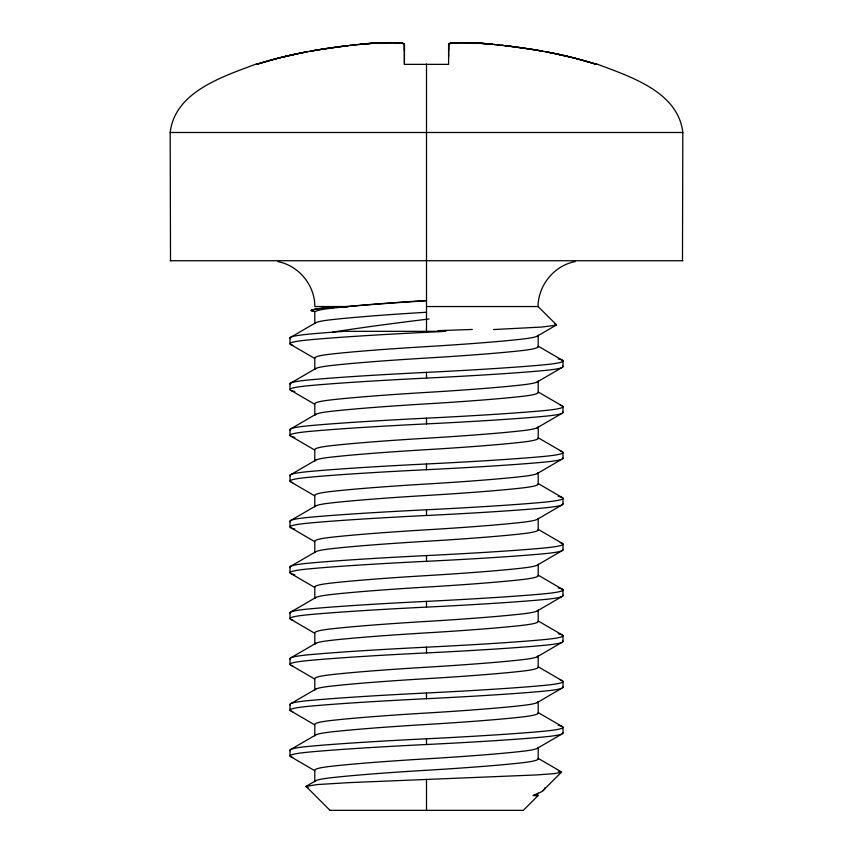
<?xml version="1.0" encoding="UTF-8"?>
<svg xmlns="http://www.w3.org/2000/svg" width="853" height="853" viewBox="0 0 853 853"><rect width="100%" height="100%" fill="white"/><g stroke="black" fill="none" stroke-linecap="round" stroke-linejoin="round"><path stroke-width="1.28" d="M404.397 49.229L404.407 44.751L404.397 64.359L448.603 64.359L448.657 44.217A44.377 4.286 5.6 0 1 457.144 42.703M448.635 44.281L448.603 51.329M448.603 51.777L448.603 56.884M448.603 50.455L448.603 49.634M682.485 260.73L682.816 132.492C678.082 91.41 629.525 76.45 596.727 63.964L596.503 64.359A394.683 394.683 0 0 0 568.791 56.682A459.692 459.692 0 0 0 550.313 52.651L542.604 51.191A587.237 587.237 0 0 0 504.784 45.625A587.44 587.44 0 0 1 542.615 51.18M404.418 44.601L404.397 64.359M448.603 49.229L448.625 44.324A45.113 4.382 5.6 0 1 490.059 44.079L490.411 44.132A42.042 4.02 5.6 0 1 492.437 44.313M170.515 260.73L170.184 132.492C174.918 91.41 223.475 76.45 256.273 63.964L256.497 64.359A394.683 394.683 0 0 1 284.209 56.682A459.692 459.692 0 0 1 302.687 52.651L310.396 51.191A587.237 587.237 0 0 1 348.216 45.625A587.44 587.44 0 0 0 310.385 51.18M448.603 44.548L448.614 44.345A45.113 4.35 5.5 0 1 490.134 44.132M544.971 787.745C545.067 793.013 524.776 796.681 538.179 795.476L523.326 810.35L329.738 810.35M330.004 810.35L306.056 786.402L317.124 784.568L349.815 782.596L536.196 774.95L554.855 773.586L561.519 772.093L558.32 771.027M542.839 790.742L561.519 772.093M290.319 337.511L315.802 322.69M290.319 383.317L315.802 368.496M315.802 414.291L290.319 429.112M315.802 460.098L290.319 474.918M537.198 336.178L556.369 325.014L554.802 324.097M315.802 505.893L290.319 520.714M537.198 381.984L561.764 367.664M315.802 551.699L290.319 566.52M537.198 427.779L561.764 413.47M315.802 597.505L290.319 612.315M537.198 473.586L561.764 459.266M315.802 643.301L290.319 658.121M537.198 519.381L561.764 505.072M315.802 689.107L290.319 703.928M537.198 565.187L561.764 550.878M315.802 734.902L290.319 749.723M537.198 610.983L561.764 596.673M537.198 656.789L561.764 642.48M537.198 702.595L561.764 688.275M537.198 748.39L561.764 734.081M306.195 786.285L315.802 780.708M556.028 325.249L541.719 327.051L493.482 329.557M575.061 261.615C554.098 265.614 538.211 285.297 538.051 306.536L556.423 324.78M300.213 53.153L278.824 58.015L256.497 64.359A394.63 394.63 0 0 1 280.637 57.546A466.495 466.495 0 0 1 306.515 51.916M300.213 53.153L307.538 51.724M309.991 51.265L317.412 49.964M317.391 49.964L348.067 45.635M316.431 308.893L311.1 310.247L317.081 308.807M316.836 308.85L320.014 308.477M317.519 308.765L320.835 308.391M348.013 45.635L350.626 45.337M349.367 45.486L351.692 45.23M350.572 45.348L353.174 45.07M354.432 44.932L352.865 45.102L356.853 44.687M354.987 44.878L355.68 44.804M356.298 44.74L357.919 44.58M357.471 44.623L358.825 44.484M358.452 44.527L359.134 44.452M358.697 44.505L359.742 44.399M359.603 44.409L360.563 44.324A42.042 4.02 -5.6 0 1 362.632 44.132L362.93 44.1A45.113 4.35 -5.5 0 1 404.397 44.324L404.397 44.431A45.113 4.382 -5.6 0 0 362.941 44.079M320.579 308.434L321.688 308.306M360.361 44.335L361.619 44.217M321.421 308.349L327.253 307.858M322.317 308.264L326.198 307.944M326.475 307.901L328.341 307.784M327.541 307.826L329.461 307.698M328.064 307.794L331.785 307.538M329.141 307.72L333.001 307.453M331.945 307.528L334.248 307.368M333.128 307.443L336.818 307.208M336.199 307.251L338.844 307.091M338.151 307.123L342.32 306.877M340.901 306.963L348.248 306.536A112.169 3.828 -3.4 0 1 426.5 300.81M457.261 42.735L461.921 42.65M385.599 42.735L388.456 42.671M388.424 42.671L389.81 42.65M389.768 42.661L391.111 42.65M538.168 795.476L537.337 795.476M170.184 132.492L682.816 132.492M170.184 260.73L682.816 260.73M426.5 306.536L538.126 306.536M461.889 42.65L463.232 42.661M391.079 42.65L395.739 42.735L394.651 42.693M463.19 42.65L464.576 42.671M464.544 42.671L467.401 42.735M491.381 44.217L494.004 44.473M494.175 44.484L494.921 44.559M493.866 44.452L494.548 44.527M494.772 44.548L498.013 44.878M495.38 44.612L497.395 44.814M497.949 44.868L498.568 44.932M497.779 44.846L499.272 45.006M498.962 44.974L500.146 45.102M499.826 45.07L503.633 45.486M501.308 45.23L502.481 45.358M502.374 45.337L504.987 45.635M504.933 45.635L535.609 49.964M535.588 49.964L543.009 51.265M545.462 51.724L552.787 53.153M552.787 53.153L574.176 58.015L596.503 64.359A394.63 394.63 0 0 0 572.363 57.546A466.495 466.495 0 0 0 546.485 51.916M308.093 787.468L306.088 786.754M312.273 311.057L314.33 311.494L311.068 310.385L311.974 310.961M277.939 261.615C298.849 265.624 314.906 285.275 314.832 306.536L348.248 306.536A112.106 3.817 -3.4 0 0 329.77 308.445A112.169 7.645 0 0 0 314.8 312.262L314.8 323.714A112.169 7.645 0 0 1 329.77 319.896A112.169 3.828 -3.4 0 1 426.5 312.262M561.423 771.88L538.318 758.456M562.681 360.414L538.318 346.243M562.681 406.209L538.318 392.049M562.681 452.015L538.318 437.845M562.681 497.821L538.318 483.651M290.319 344.26L314.693 358.431M562.681 543.617L538.318 529.446M562.681 589.423L538.318 575.253M562.681 635.218L538.318 621.048M562.681 681.025L538.318 666.854M562.681 726.82L538.318 712.65M291.236 390.567L314.682 404.226M291.236 436.373L314.682 450.032M291.236 482.169L314.682 495.838M291.236 527.975L314.682 541.634M291.236 573.77L314.682 587.44M291.236 619.577L314.682 633.235M291.236 665.372L314.682 679.041M291.236 711.178L314.682 724.837M291.236 756.984L314.682 770.643M404.375 44.313L404.375 44.313A44.377 4.286 -5.6 0 0 395.856 42.703M404.397 49.634L404.397 50.892M562.991 360.926L562.991 366.651M562.991 406.721L562.991 412.447M562.991 452.527L562.991 458.253M562.991 498.323L562.991 504.059M562.991 544.129L562.991 549.854M562.991 589.935L562.991 595.661M562.991 635.73L562.991 641.456M562.991 681.536L562.991 687.262M562.991 727.332L562.991 733.058M426.5 63.964L426.5 332.297A136.864 3.817 -2.8 0 0 308.306 339.931A136.864 7.645 0 0 0 292.739 345.273M558.171 358.91A136.864 7.645 0 0 1 544.694 364.743A136.864 3.817 -2.8 0 1 426.5 372.377L426.5 378.103A136.864 3.817 -2.8 0 0 308.306 385.737A136.864 7.645 0 0 0 294.829 391.559M560.261 405.207A136.864 7.645 0 0 1 544.694 410.538A136.864 3.817 -2.8 0 1 426.5 418.173L426.5 423.898A136.864 3.817 -2.8 0 0 308.306 431.533A136.864 7.645 0 0 0 294.829 437.365M560.261 451.013A136.864 7.645 0 0 1 544.694 456.344A136.864 3.817 -2.8 0 1 426.5 463.979L426.5 469.704A136.864 3.817 -2.8 0 0 308.306 477.339A136.864 7.645 0 0 0 292.739 482.67M558.171 496.318A136.864 7.645 0 0 1 544.694 502.14A136.864 3.817 -2.8 0 1 426.5 509.774L426.5 515.5A136.864 3.817 -2.8 0 0 308.306 523.134A136.864 7.645 0 0 0 294.829 528.967M560.261 542.615A136.864 7.645 0 0 1 544.694 547.946A136.864 3.817 -2.8 0 1 426.5 555.58L426.5 561.306A136.864 3.817 -2.8 0 0 308.306 568.94A136.864 7.645 0 0 0 294.829 574.762M558.171 587.92A136.864 7.645 0 0 1 544.694 593.752A136.864 3.817 -2.8 0 1 426.5 601.376L426.5 607.112A136.864 3.817 -2.8 0 0 308.306 614.736A136.864 7.645 0 0 0 292.739 620.078M558.171 633.726A136.864 7.645 0 0 1 544.694 639.547A136.864 3.817 -2.8 0 1 426.5 647.182L426.5 652.908A136.864 3.817 -2.8 0 0 308.306 660.542A136.864 7.645 0 0 0 292.739 665.873M560.261 680.012A136.864 7.645 0 0 1 544.694 685.354A136.864 3.817 -2.8 0 1 426.5 692.988L426.5 698.714A136.864 3.817 -2.8 0 0 308.306 706.348A136.864 7.645 0 0 0 292.739 711.679M558.171 725.327A136.864 7.645 0 0 1 544.694 731.149A136.864 3.817 -2.8 0 1 426.5 738.783L426.5 744.509A136.864 3.817 -2.8 0 0 308.306 752.143A136.864 7.645 0 0 0 292.739 757.485M426.5 779.503L426.5 810.35M290.009 338.023L290.009 343.748M290.009 383.829L290.009 389.554M290.009 429.624L290.009 435.35M290.009 475.43L290.009 481.156M290.009 521.226L290.009 526.951M290.009 567.032L290.009 572.758M290.009 612.827L290.009 618.553M290.009 658.633L290.009 664.359M290.009 704.429L290.009 710.165M290.009 750.235L290.009 755.961M359.913 44.335A41.413 3.977 -5.6 0 1 362.621 44.089M283.495 56.863A464.565 464.565 0 0 1 295.394 54.155M346.776 306.579A113.577 3.487 -3.6 0 1 426.457 300.48M538.19 793.109A112.18 7.645 0 0 1 532.997 795.476M472.306 329.45A134.998 1.941 -1.8 0 1 438.069 330.633M426.5 332.297A136.789 3.817 -2.8 0 0 445.82 331.327L344.292 331.327A136.843 3.817 -2.8 0 0 308.296 334.205A136.864 7.645 0 0 0 290.319 338.534M426.5 372.377A136.864 3.817 -2.8 0 0 308.306 380.011A136.864 7.645 0 0 0 290.319 384.34M426.5 378.103A136.864 3.817 -2.8 0 0 544.694 370.469A136.864 7.645 0 0 0 562.681 366.14M426.5 418.173A136.864 3.817 -2.8 0 0 308.306 425.807A136.864 7.645 0 0 0 290.319 430.136M426.5 423.898A136.864 3.817 -2.8 0 0 544.694 416.264A136.864 7.645 0 0 0 562.681 411.946M426.5 463.979A136.864 3.817 -2.8 0 0 308.306 471.613A136.864 7.645 0 0 0 290.319 475.942M426.5 469.704A136.864 3.817 -2.8 0 0 544.694 462.07A136.864 7.645 0 0 0 562.681 457.741M426.5 509.774A136.864 3.817 -2.8 0 0 308.306 517.408A136.864 7.645 0 0 0 290.319 521.737M426.5 515.5A136.864 3.817 -2.8 0 0 544.694 507.876A136.864 7.645 0 0 0 562.681 503.547M426.5 555.58A136.864 3.817 -2.8 0 0 308.306 563.215A136.864 7.645 0 0 0 290.319 567.544M426.5 561.306A136.864 3.817 -2.8 0 0 544.694 553.672A136.864 7.645 0 0 0 562.681 549.343M426.5 601.376A136.864 3.817 -2.8 0 0 308.306 609.01A136.864 7.645 0 0 0 290.319 613.339M426.5 607.112A136.864 3.817 -2.8 0 0 544.694 599.478A136.864 7.645 0 0 0 562.681 595.149M426.5 647.182A136.864 3.817 -2.8 0 0 308.306 654.816A136.864 7.645 0 0 0 290.319 659.145M426.5 652.908A136.864 3.817 -2.8 0 0 544.694 645.273A136.864 7.645 0 0 0 562.681 640.944M426.5 692.988A136.864 3.817 -2.8 0 0 308.306 700.622A136.864 7.645 0 0 0 290.319 704.941M426.5 698.714A136.864 3.817 -2.8 0 0 544.694 691.079A136.864 7.645 0 0 0 562.681 686.75M426.5 738.783A136.864 3.817 -2.8 0 0 308.306 746.418A136.864 7.645 0 0 0 290.319 750.747M426.5 744.509A136.864 3.817 -2.8 0 0 544.694 736.875A136.864 7.645 0 0 0 562.681 732.546M332.681 332.084A135.467 5.672 -7.2 0 1 429.016 318.99M490.379 44.089A41.413 3.977 5.6 0 1 493.087 44.335M557.606 54.155A464.565 464.565 0 0 1 569.505 56.863M466.751 42.586A44.601 4.5 5.6 0 1 491.946 44.089M448.529 44.271A44.601 4.297 5.8 0 1 456.6 42.618M467.22 42.693A44.377 4.318 5.6 0 1 491.36 44.185M396.4 42.618A44.601 4.297 -5.8 0 1 404.471 44.271M361.64 44.185A44.377 4.318 -5.6 0 1 385.78 42.693M361.054 44.089A44.601 4.5 -5.6 0 1 386.249 42.586M538.2 346.617L538.2 335.165A112.169 7.645 0 0 1 523.23 338.982A112.169 3.828 -3.4 0 1 426.5 346.617A112.169 3.828 -3.4 0 0 329.77 354.24A112.169 7.645 0 0 0 314.8 358.057L314.8 369.509A112.169 7.645 0 0 1 329.77 365.692A112.169 3.828 -3.4 0 1 426.5 358.057A112.169 3.828 -3.4 0 0 523.23 350.423A112.169 7.645 0 0 0 538.2 346.617M538.2 392.412L538.2 380.96A112.169 7.645 0 0 1 523.23 384.778A112.169 3.828 -3.4 0 1 426.5 392.412A112.169 3.828 -3.4 0 0 329.77 400.046A112.169 7.645 0 0 0 314.8 403.864L314.8 415.315A112.169 7.645 0 0 1 329.77 411.498A112.169 3.828 -3.4 0 1 426.5 403.864A112.169 3.828 -3.4 0 0 523.23 396.229A112.169 7.645 0 0 0 538.2 392.412M538.2 438.218L538.2 426.767A112.169 7.645 0 0 1 523.23 430.584A112.169 3.828 -3.4 0 1 426.5 438.218A112.169 3.828 -3.4 0 0 329.77 445.852A112.169 7.645 0 0 0 314.8 449.67L314.8 461.11A112.169 7.645 0 0 1 329.77 457.293A112.169 3.828 -3.4 0 1 426.5 449.67A112.169 3.828 -3.4 0 0 523.23 442.035A112.169 7.645 0 0 0 538.2 438.218M538.2 484.014L538.2 472.562A112.169 7.645 0 0 1 523.23 476.379A112.169 3.828 -3.4 0 1 426.5 484.014A112.169 3.828 -3.4 0 0 329.77 491.648A112.169 7.645 0 0 0 314.8 495.465L314.8 506.917A112.169 7.645 0 0 1 329.77 503.099A112.169 3.828 -3.4 0 1 426.5 495.465A112.169 3.828 -3.4 0 0 523.23 487.831A112.169 7.645 0 0 0 538.2 484.014M538.2 529.82L538.2 518.368A112.169 7.645 0 0 1 523.23 522.185A112.169 3.828 -3.4 0 1 426.5 529.82A112.169 3.828 -3.4 0 0 329.77 537.454A112.169 7.645 0 0 0 314.8 541.271L314.8 552.723A112.169 7.645 0 0 1 329.77 548.905A112.169 3.828 -3.4 0 1 426.5 541.271A112.169 3.828 -3.4 0 0 523.23 533.637A112.169 7.645 0 0 0 538.2 529.82M538.2 575.615L538.2 564.164A112.169 7.645 0 0 1 523.23 567.981A112.169 3.828 -3.4 0 1 426.5 575.615A112.169 3.828 -3.4 0 0 329.77 583.249A112.169 7.645 0 0 0 314.8 587.067L314.8 598.518A112.169 7.645 0 0 1 329.77 594.701A112.169 3.828 -3.4 0 1 426.5 587.067A112.169 3.828 -3.4 0 0 523.23 579.432A112.169 7.645 0 0 0 538.2 575.615M538.2 621.421L538.2 609.97A112.169 7.645 0 0 1 523.23 613.787A112.169 3.828 -3.4 0 1 426.5 621.421A112.169 3.828 -3.4 0 0 329.77 629.056A112.169 7.645 0 0 0 314.8 632.873L314.8 644.324A112.169 7.645 0 0 1 329.77 640.507A112.169 3.828 -3.4 0 1 426.5 632.873A112.169 3.828 -3.4 0 0 523.23 625.238A112.169 7.645 0 0 0 538.2 621.421M538.2 667.217L538.2 655.776A112.169 7.645 0 0 1 523.23 659.582A112.169 3.828 -3.4 0 1 426.5 667.217A112.169 3.828 -3.4 0 0 329.77 674.851A112.169 7.645 0 0 0 314.8 678.668L314.8 690.12A112.169 7.645 0 0 1 329.77 686.302A112.169 3.828 -3.4 0 1 426.5 678.668A112.169 3.828 -3.4 0 0 523.23 671.034A112.169 7.645 0 0 0 538.2 667.217M538.2 713.023L538.2 701.571A112.169 7.645 0 0 1 523.23 705.388A112.169 3.828 -3.4 0 1 426.5 713.023A112.169 3.828 -3.4 0 0 329.77 720.657A112.169 7.645 0 0 0 314.8 724.474L314.8 735.926A112.169 7.645 0 0 1 329.77 732.109A112.169 3.828 -3.4 0 1 426.5 724.474A112.169 3.828 -3.4 0 0 523.23 716.84A112.169 7.645 0 0 0 538.2 713.023M538.2 758.818L538.2 747.377A112.169 7.645 0 0 1 523.23 751.194A112.169 3.828 -3.4 0 1 426.5 758.829A112.169 3.828 -3.4 0 0 329.77 766.452A112.169 7.645 0 0 0 314.8 770.27L314.8 781.721A112.169 7.645 0 0 1 329.77 777.904A112.169 3.828 -3.4 0 1 426.5 770.27A112.169 3.828 -3.4 0 0 523.23 762.635A112.169 7.645 0 0 0 538.2 758.818"/></g></svg>
